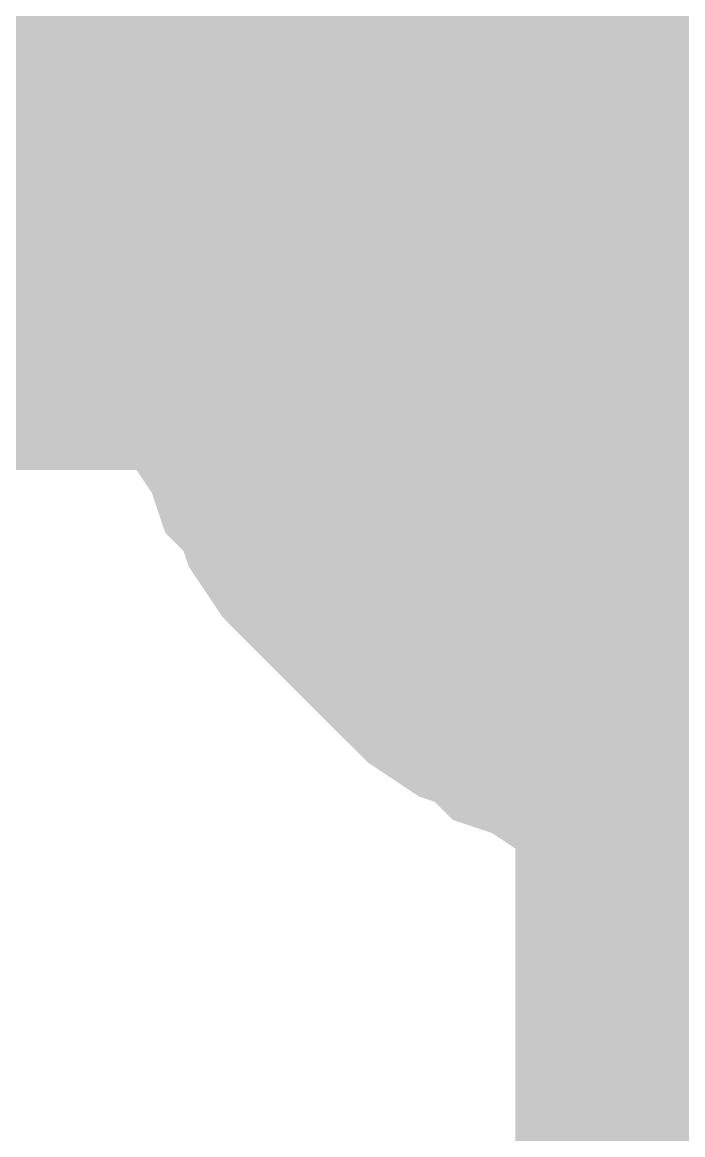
# Model space of a CAD drawing. Header units: inches. Extents: x 0 to 841, y 0 to 594.
# Drawn here: x 299.034 to 299.845, y 303.804 to 305.171 of the extents above; entities that cross this region are included whole.
import ezdxf

# ---------------------------------------------------------------- set-up
doc = ezdxf.new("R2010")
doc.units = ezdxf.units.IN
doc.layers.add('Sheet', color=255, linetype='Continuous')

msp = doc.modelspace()

# ---------------------------------------------------------------- linework, layer by layer
at = {"layer": 'Sheet'}
for points in [[(350.0049, 319.9982, 0.7493, 0.7493, 0), (340.0112, 319.9982, 0.7493, 0.7493, 0), (340.0112, 304.9955, 0.7493, 0.7493, 0), (300.0139, 304.9955, 0.7493, 0.7493, 0), (285.012, 304.9955, 0.7493, 0.7493, 0)], [(299.2503, 304.9955, 0.2997, 0.2997, 0), (299.2503, 305.0292, 0.2997, 0.2997, 0), (299.2503, 305.0741, 0.2997, 0.2997, 0), (299.2615, 305.1078, 0.2997, 0.2997, 0), (299.2615, 305.1527, 0.2997, 0.2997, 0), (299.2728, 305.1864, 0.2997, 0.2997, 0), (299.284, 305.2201, 0.2997, 0.2997, 0), (299.2952, 305.2537, 0.2997, 0.2997, 0), (299.3064, 305.2874, 0.2997, 0.2997, 0), (299.3289, 305.3211, 0.2997, 0.2997, 0)], [(299.2503, 304.9955, 0.2997, 0.2997, 0), (299.2503, 305.0292, 0.2997, 0.2997, 0), (299.2503, 305.0741, 0.2997, 0.2997, 0), (299.2615, 305.1078, 0.2997, 0.2997, 0), (299.2615, 305.1527, 0.2997, 0.2997, 0), (299.2728, 305.1864, 0.2997, 0.2997, 0), (299.284, 305.2201, 0.2997, 0.2997, 0), (299.2952, 305.2537, 0.2997, 0.2997, 0), (299.3064, 305.2874, 0.2997, 0.2997, 0), (299.3289, 305.3211, 0.2997, 0.2997, 0)], [(299.2503, 304.9955, 0.2997, 0.2997, 0), (299.2503, 305.0292, 0.2997, 0.2997, 0), (299.2503, 305.0741, 0.2997, 0.2997, 0), (299.2615, 305.1078, 0.2997, 0.2997, 0), (299.2615, 305.1527, 0.2997, 0.2997, 0), (299.2728, 305.1864, 0.2997, 0.2997, 0), (299.284, 305.2201, 0.2997, 0.2997, 0), (299.2952, 305.2537, 0.2997, 0.2997, 0), (299.3064, 305.2874, 0.2997, 0.2997, 0), (299.3289, 305.3211, 0.2997, 0.2997, 0)], [(299.5086, 304.9955, 0.2997, 0.2997, 0), (299.5086, 305.0179, 0.2997, 0.2997, 0), (299.5086, 305.0516, 0.2997, 0.2997, 0), (299.5198, 305.0741, 0.2997, 0.2997, 0), (299.5198, 305.0965, 0.2997, 0.2997, 0), (299.5198, 305.119, 0.2997, 0.2997, 0), (299.531, 305.1414, 0.2997, 0.2997, 0), (299.5422, 305.1751, 0.2997, 0.2997, 0), (299.5535, 305.1976, 0.2997, 0.2997, 0), (299.5535, 305.2201, 0.2997, 0.2997, 0), (299.5647, 305.2425, 0.2997, 0.2997, 0), (299.5759, 305.2537, 0.2997, 0.2997, 0), (299.5984, 305.2762, 0.2997, 0.2997, 0), (299.6096, 305.2987, 0.2997, 0.2997, 0), (299.6208, 305.3211, 0.2997, 0.2997, 0)], [(299.5086, 304.9955, 0.2997, 0.2997, 0), (299.5086, 305.0179, 0.2997, 0.2997, 0), (299.5086, 305.0516, 0.2997, 0.2997, 0), (299.5198, 305.0741, 0.2997, 0.2997, 0), (299.5198, 305.0965, 0.2997, 0.2997, 0), (299.5198, 305.119, 0.2997, 0.2997, 0), (299.531, 305.1414, 0.2997, 0.2997, 0), (299.5422, 305.1751, 0.2997, 0.2997, 0), (299.5535, 305.1976, 0.2997, 0.2997, 0), (299.5535, 305.2201, 0.2997, 0.2997, 0), (299.5647, 305.2425, 0.2997, 0.2997, 0), (299.5759, 305.2537, 0.2997, 0.2997, 0), (299.5984, 305.2762, 0.2997, 0.2997, 0), (299.6096, 305.2987, 0.2997, 0.2997, 0), (299.6208, 305.3211, 0.2997, 0.2997, 0)], [(300.0139, 299.9983, 0.7493, 0.7493, 0), (300.0139, 304.9955, 0.7493, 0.7493, 0)], [(299.2503, 304.9955, 0.0991, 0.0991, 0), (299.2503, 305.0292, 0.0991, 0.0991, 0), (299.2503, 305.0741, 0.0991, 0.0991, 0), (299.2615, 305.1078, 0.0991, 0.0991, 0), (299.2615, 305.1527, 0.0991, 0.0991, 0), (299.2728, 305.1864, 0.0991, 0.0991, 0), (299.284, 305.2201, 0.0991, 0.0991, 0), (299.2952, 305.2537, 0.0991, 0.0991, 0)], [(299.2503, 304.9955, 0.0991, 0.0991, 0), (299.2503, 305.0292, 0.0991, 0.0991, 0), (299.2503, 305.0741, 0.0991, 0.0991, 0), (299.2615, 305.1078, 0.0991, 0.0991, 0), (299.2615, 305.1527, 0.0991, 0.0991, 0), (299.2728, 305.1864, 0.0991, 0.0991, 0), (299.284, 305.2201, 0.0991, 0.0991, 0), (299.2952, 305.2537, 0.0991, 0.0991, 0)], [(299.2503, 304.9955, 0.0991, 0.0991, 0), (299.2503, 305.0292, 0.0991, 0.0991, 0), (299.2503, 305.0741, 0.0991, 0.0991, 0), (299.2615, 305.1078, 0.0991, 0.0991, 0), (299.2615, 305.1527, 0.0991, 0.0991, 0), (299.2728, 305.1864, 0.0991, 0.0991, 0), (299.284, 305.2201, 0.0991, 0.0991, 0), (299.2952, 305.2537, 0.0991, 0.0991, 0)], [(299.5086, 304.9955, 0.0991, 0.0991, 0), (299.5086, 305.0179, 0.0991, 0.0991, 0), (299.5086, 305.0516, 0.0991, 0.0991, 0), (299.5198, 305.0741, 0.0991, 0.0991, 0), (299.5198, 305.0965, 0.0991, 0.0991, 0), (299.5198, 305.119, 0.0991, 0.0991, 0), (299.531, 305.1414, 0.0991, 0.0991, 0), (299.5422, 305.1751, 0.0991, 0.0991, 0), (299.5535, 305.1976, 0.0991, 0.0991, 0), (299.5535, 305.2201, 0.0991, 0.0991, 0), (299.5647, 305.2425, 0.0991, 0.0991, 0)], [(299.5086, 304.9955, 0.0991, 0.0991, 0), (299.5086, 305.0179, 0.0991, 0.0991, 0), (299.5086, 305.0516, 0.0991, 0.0991, 0), (299.5198, 305.0741, 0.0991, 0.0991, 0), (299.5198, 305.0965, 0.0991, 0.0991, 0), (299.5198, 305.119, 0.0991, 0.0991, 0), (299.531, 305.1414, 0.0991, 0.0991, 0), (299.5422, 305.1751, 0.0991, 0.0991, 0), (299.5535, 305.1976, 0.0991, 0.0991, 0), (299.5535, 305.2201, 0.0991, 0.0991, 0), (299.5647, 305.2425, 0.0991, 0.0991, 0)], [(300.0139, 304.2319, 0.2997, 0.2997, 0), (299.9689, 304.2319, 0.2997, 0.2997, 0), (299.9353, 304.2319, 0.2997, 0.2997, 0), (299.9016, 304.2431, 0.2997, 0.2997, 0), (299.8567, 304.2431, 0.2997, 0.2997, 0), (299.823, 304.2543, 0.2997, 0.2997, 0), (299.7893, 304.2655, 0.2997, 0.2997, 0), (299.7444, 304.2768, 0.2997, 0.2997, 0), (299.7107, 304.288, 0.2997, 0.2997, 0), (299.677, 304.3105, 0.2997, 0.2997, 0), (299.6433, 304.3217, 0.2997, 0.2997, 0), (299.6208, 304.3441, 0.2997, 0.2997, 0), (299.5872, 304.3554, 0.2997, 0.2997, 0), (299.5535, 304.3778, 0.2997, 0.2997, 0), (299.531, 304.4003, 0.2997, 0.2997, 0), (299.4973, 304.434, 0.2997, 0.2997, 0), (299.4749, 304.4564, 0.2997, 0.2997, 0), (299.4524, 304.4789, 0.2997, 0.2997, 0), (299.4187, 304.5126, 0.2997, 0.2997, 0), (299.3963, 304.5351, 0.2997, 0.2997, 0), (299.3738, 304.5687, 0.2997, 0.2997, 0), (299.3626, 304.6024, 0.2997, 0.2997, 0), (299.3401, 304.6249, 0.2997, 0.2997, 0), (299.3289, 304.6586, 0.2997, 0.2997, 0), (299.3064, 304.6923, 0.2997, 0.2997, 0), (299.2952, 304.726, 0.2997, 0.2997, 0), (299.284, 304.7709, 0.2997, 0.2997, 0), (299.2728, 304.8046, 0.2997, 0.2997, 0), (299.2615, 304.8382, 0.2997, 0.2997, 0), (299.2615, 304.8832, 0.2997, 0.2997, 0), (299.2503, 304.9169, 0.2997, 0.2997, 0), (299.2503, 304.9505, 0.2997, 0.2997, 0), (299.2503, 304.9955, 0.2997, 0.2997, 0)], [(299.2503, 304.9955, 0.2997, 0.2997, 0), (299.2503, 304.9955, 0.2997, 0.2997, 0)], [(300.0139, 304.2319, 0.2997, 0.2997, 0), (299.9689, 304.2319, 0.2997, 0.2997, 0), (299.9353, 304.2319, 0.2997, 0.2997, 0), (299.9016, 304.2431, 0.2997, 0.2997, 0), (299.8567, 304.2431, 0.2997, 0.2997, 0), (299.823, 304.2543, 0.2997, 0.2997, 0), (299.7893, 304.2655, 0.2997, 0.2997, 0), (299.7444, 304.2768, 0.2997, 0.2997, 0), (299.7107, 304.288, 0.2997, 0.2997, 0), (299.677, 304.3105, 0.2997, 0.2997, 0), (299.6433, 304.3217, 0.2997, 0.2997, 0), (299.6208, 304.3441, 0.2997, 0.2997, 0), (299.5872, 304.3554, 0.2997, 0.2997, 0), (299.5535, 304.3778, 0.2997, 0.2997, 0), (299.531, 304.4003, 0.2997, 0.2997, 0), (299.4973, 304.434, 0.2997, 0.2997, 0), (299.4749, 304.4564, 0.2997, 0.2997, 0), (299.4524, 304.4789, 0.2997, 0.2997, 0), (299.4187, 304.5126, 0.2997, 0.2997, 0), (299.3963, 304.5351, 0.2997, 0.2997, 0), (299.3738, 304.5687, 0.2997, 0.2997, 0), (299.3626, 304.6024, 0.2997, 0.2997, 0), (299.3401, 304.6249, 0.2997, 0.2997, 0), (299.3289, 304.6586, 0.2997, 0.2997, 0), (299.3064, 304.6923, 0.2997, 0.2997, 0), (299.2952, 304.726, 0.2997, 0.2997, 0), (299.284, 304.7709, 0.2997, 0.2997, 0), (299.2728, 304.8046, 0.2997, 0.2997, 0), (299.2615, 304.8382, 0.2997, 0.2997, 0), (299.2615, 304.8832, 0.2997, 0.2997, 0), (299.2503, 304.9169, 0.2997, 0.2997, 0), (299.2503, 304.9505, 0.2997, 0.2997, 0), (299.2503, 304.9955, 0.2997, 0.2997, 0)], [(299.2503, 304.9955, 0.2997, 0.2997, 0), (299.2503, 304.9955, 0.2997, 0.2997, 0)], [(300.0139, 304.2319, 0.2997, 0.2997, 0), (299.9689, 304.2319, 0.2997, 0.2997, 0), (299.9353, 304.2319, 0.2997, 0.2997, 0), (299.9016, 304.2431, 0.2997, 0.2997, 0), (299.8567, 304.2431, 0.2997, 0.2997, 0), (299.823, 304.2543, 0.2997, 0.2997, 0), (299.7893, 304.2655, 0.2997, 0.2997, 0), (299.7444, 304.2768, 0.2997, 0.2997, 0), (299.7107, 304.288, 0.2997, 0.2997, 0), (299.677, 304.3105, 0.2997, 0.2997, 0), (299.6433, 304.3217, 0.2997, 0.2997, 0), (299.6208, 304.3441, 0.2997, 0.2997, 0), (299.5872, 304.3554, 0.2997, 0.2997, 0), (299.5535, 304.3778, 0.2997, 0.2997, 0), (299.531, 304.4003, 0.2997, 0.2997, 0), (299.4973, 304.434, 0.2997, 0.2997, 0), (299.4749, 304.4564, 0.2997, 0.2997, 0), (299.4524, 304.4789, 0.2997, 0.2997, 0), (299.4187, 304.5126, 0.2997, 0.2997, 0), (299.3963, 304.5351, 0.2997, 0.2997, 0), (299.3738, 304.5687, 0.2997, 0.2997, 0), (299.3626, 304.6024, 0.2997, 0.2997, 0), (299.3401, 304.6249, 0.2997, 0.2997, 0), (299.3289, 304.6586, 0.2997, 0.2997, 0), (299.3064, 304.6923, 0.2997, 0.2997, 0), (299.2952, 304.726, 0.2997, 0.2997, 0), (299.284, 304.7709, 0.2997, 0.2997, 0), (299.2728, 304.8046, 0.2997, 0.2997, 0), (299.2615, 304.8382, 0.2997, 0.2997, 0), (299.2615, 304.8832, 0.2997, 0.2997, 0), (299.2503, 304.9169, 0.2997, 0.2997, 0), (299.2503, 304.9505, 0.2997, 0.2997, 0), (299.2503, 304.9955, 0.2997, 0.2997, 0)], [(299.2503, 304.9955, 0.2997, 0.2997, 0), (299.2503, 304.9955, 0.2997, 0.2997, 0)], [(300.0139, 304.4901, 0.2997, 0.2997, 0), (299.9914, 304.4901, 0.2997, 0.2997, 0), (299.9577, 304.4901, 0.2997, 0.2997, 0), (299.9353, 304.5014, 0.2997, 0.2997, 0), (299.9128, 304.5014, 0.2997, 0.2997, 0), (299.8903, 304.5014, 0.2997, 0.2997, 0), (299.8679, 304.5126, 0.2997, 0.2997, 0), (299.8342, 304.5238, 0.2997, 0.2997, 0), (299.8117, 304.5351, 0.2997, 0.2997, 0), (299.7893, 304.5351, 0.2997, 0.2997, 0), (299.7668, 304.5463, 0.2997, 0.2997, 0), (299.7556, 304.5575, 0.2997, 0.2997, 0), (299.7331, 304.58, 0.2997, 0.2997, 0), (299.7107, 304.5912, 0.2997, 0.2997, 0), (299.6882, 304.6024, 0.2997, 0.2997, 0), (299.677, 304.6249, 0.2997, 0.2997, 0), (299.6545, 304.6361, 0.2997, 0.2997, 0), (299.6433, 304.6586, 0.2997, 0.2997, 0), (299.6208, 304.6698, 0.2997, 0.2997, 0), (299.6096, 304.6923, 0.2997, 0.2997, 0), (299.5984, 304.7147, 0.2997, 0.2997, 0), (299.5759, 304.7372, 0.2997, 0.2997, 0), (299.5647, 304.7484, 0.2997, 0.2997, 0), (299.5535, 304.7709, 0.2997, 0.2997, 0), (299.5535, 304.7933, 0.2997, 0.2997, 0), (299.5422, 304.8158, 0.2997, 0.2997, 0), (299.531, 304.8495, 0.2997, 0.2997, 0), (299.5198, 304.8719, 0.2997, 0.2997, 0), (299.5198, 304.8944, 0.2997, 0.2997, 0), (299.5198, 304.9169, 0.2997, 0.2997, 0), (299.5086, 304.9393, 0.2997, 0.2997, 0), (299.5086, 304.973, 0.2997, 0.2997, 0), (299.5086, 304.9955, 0.2997, 0.2997, 0)], [(299.5086, 304.9955, 0.2997, 0.2997, 0), (299.5086, 304.9955, 0.2997, 0.2997, 0)], [(300.0139, 304.4901, 0.2997, 0.2997, 0), (299.9914, 304.4901, 0.2997, 0.2997, 0), (299.9577, 304.4901, 0.2997, 0.2997, 0), (299.9353, 304.5014, 0.2997, 0.2997, 0), (299.9128, 304.5014, 0.2997, 0.2997, 0), (299.8903, 304.5014, 0.2997, 0.2997, 0), (299.8679, 304.5126, 0.2997, 0.2997, 0), (299.8342, 304.5238, 0.2997, 0.2997, 0), (299.8117, 304.5351, 0.2997, 0.2997, 0), (299.7893, 304.5351, 0.2997, 0.2997, 0), (299.7668, 304.5463, 0.2997, 0.2997, 0), (299.7556, 304.5575, 0.2997, 0.2997, 0), (299.7331, 304.58, 0.2997, 0.2997, 0), (299.7107, 304.5912, 0.2997, 0.2997, 0), (299.6882, 304.6024, 0.2997, 0.2997, 0), (299.677, 304.6249, 0.2997, 0.2997, 0), (299.6545, 304.6361, 0.2997, 0.2997, 0), (299.6433, 304.6586, 0.2997, 0.2997, 0), (299.6208, 304.6698, 0.2997, 0.2997, 0), (299.6096, 304.6923, 0.2997, 0.2997, 0), (299.5984, 304.7147, 0.2997, 0.2997, 0), (299.5759, 304.7372, 0.2997, 0.2997, 0), (299.5647, 304.7484, 0.2997, 0.2997, 0), (299.5535, 304.7709, 0.2997, 0.2997, 0), (299.5535, 304.7933, 0.2997, 0.2997, 0), (299.5422, 304.8158, 0.2997, 0.2997, 0), (299.531, 304.8495, 0.2997, 0.2997, 0), (299.5198, 304.8719, 0.2997, 0.2997, 0), (299.5198, 304.8944, 0.2997, 0.2997, 0), (299.5198, 304.9169, 0.2997, 0.2997, 0), (299.5086, 304.9393, 0.2997, 0.2997, 0), (299.5086, 304.973, 0.2997, 0.2997, 0), (299.5086, 304.9955, 0.2997, 0.2997, 0)], [(299.5086, 304.9955, 0.2997, 0.2997, 0), (299.5086, 304.9955, 0.2997, 0.2997, 0)], [(299.9016, 304.2431, 0.0991, 0.0991, 0), (299.8567, 304.2431, 0.0991, 0.0991, 0), (299.823, 304.2543, 0.0991, 0.0991, 0), (299.7893, 304.2655, 0.0991, 0.0991, 0), (299.7444, 304.2768, 0.0991, 0.0991, 0), (299.7107, 304.288, 0.0991, 0.0991, 0), (299.677, 304.3105, 0.0991, 0.0991, 0), (299.6433, 304.3217, 0.0991, 0.0991, 0), (299.6208, 304.3441, 0.0991, 0.0991, 0), (299.5872, 304.3554, 0.0991, 0.0991, 0), (299.5535, 304.3778, 0.0991, 0.0991, 0), (299.531, 304.4003, 0.0991, 0.0991, 0), (299.4973, 304.434, 0.0991, 0.0991, 0), (299.4749, 304.4564, 0.0991, 0.0991, 0), (299.4524, 304.4789, 0.0991, 0.0991, 0), (299.4187, 304.5126, 0.0991, 0.0991, 0), (299.3963, 304.5351, 0.0991, 0.0991, 0), (299.3738, 304.5687, 0.0991, 0.0991, 0), (299.3626, 304.6024, 0.0991, 0.0991, 0), (299.3401, 304.6249, 0.0991, 0.0991, 0), (299.3289, 304.6586, 0.0991, 0.0991, 0), (299.3064, 304.6923, 0.0991, 0.0991, 0), (299.2952, 304.726, 0.0991, 0.0991, 0), (299.284, 304.7709, 0.0991, 0.0991, 0), (299.2728, 304.8046, 0.0991, 0.0991, 0), (299.2615, 304.8382, 0.0991, 0.0991, 0), (299.2615, 304.8832, 0.0991, 0.0991, 0), (299.2503, 304.9169, 0.0991, 0.0991, 0), (299.2503, 304.9505, 0.0991, 0.0991, 0), (299.2503, 304.9955, 0.0991, 0.0991, 0)], [(299.2503, 304.9955, 0.0991, 0.0991, 0), (299.2503, 304.9955, 0.0991, 0.0991, 0)], [(299.9016, 304.2431, 0.0991, 0.0991, 0), (299.8567, 304.2431, 0.0991, 0.0991, 0), (299.823, 304.2543, 0.0991, 0.0991, 0), (299.7893, 304.2655, 0.0991, 0.0991, 0), (299.7444, 304.2768, 0.0991, 0.0991, 0), (299.7107, 304.288, 0.0991, 0.0991, 0), (299.677, 304.3105, 0.0991, 0.0991, 0), (299.6433, 304.3217, 0.0991, 0.0991, 0), (299.6208, 304.3441, 0.0991, 0.0991, 0), (299.5872, 304.3554, 0.0991, 0.0991, 0), (299.5535, 304.3778, 0.0991, 0.0991, 0), (299.531, 304.4003, 0.0991, 0.0991, 0), (299.4973, 304.434, 0.0991, 0.0991, 0), (299.4749, 304.4564, 0.0991, 0.0991, 0), (299.4524, 304.4789, 0.0991, 0.0991, 0), (299.4187, 304.5126, 0.0991, 0.0991, 0), (299.3963, 304.5351, 0.0991, 0.0991, 0), (299.3738, 304.5687, 0.0991, 0.0991, 0), (299.3626, 304.6024, 0.0991, 0.0991, 0), (299.3401, 304.6249, 0.0991, 0.0991, 0), (299.3289, 304.6586, 0.0991, 0.0991, 0), (299.3064, 304.6923, 0.0991, 0.0991, 0), (299.2952, 304.726, 0.0991, 0.0991, 0), (299.284, 304.7709, 0.0991, 0.0991, 0), (299.2728, 304.8046, 0.0991, 0.0991, 0), (299.2615, 304.8382, 0.0991, 0.0991, 0), (299.2615, 304.8832, 0.0991, 0.0991, 0), (299.2503, 304.9169, 0.0991, 0.0991, 0), (299.2503, 304.9505, 0.0991, 0.0991, 0), (299.2503, 304.9955, 0.0991, 0.0991, 0)], [(299.2503, 304.9955, 0.0991, 0.0991, 0), (299.2503, 304.9955, 0.0991, 0.0991, 0)], [(299.9016, 304.2431, 0.0991, 0.0991, 0), (299.8567, 304.2431, 0.0991, 0.0991, 0), (299.823, 304.2543, 0.0991, 0.0991, 0), (299.7893, 304.2655, 0.0991, 0.0991, 0), (299.7444, 304.2768, 0.0991, 0.0991, 0), (299.7107, 304.288, 0.0991, 0.0991, 0), (299.677, 304.3105, 0.0991, 0.0991, 0), (299.6433, 304.3217, 0.0991, 0.0991, 0), (299.6208, 304.3441, 0.0991, 0.0991, 0), (299.5872, 304.3554, 0.0991, 0.0991, 0), (299.5535, 304.3778, 0.0991, 0.0991, 0), (299.531, 304.4003, 0.0991, 0.0991, 0), (299.4973, 304.434, 0.0991, 0.0991, 0), (299.4749, 304.4564, 0.0991, 0.0991, 0), (299.4524, 304.4789, 0.0991, 0.0991, 0), (299.4187, 304.5126, 0.0991, 0.0991, 0), (299.3963, 304.5351, 0.0991, 0.0991, 0), (299.3738, 304.5687, 0.0991, 0.0991, 0), (299.3626, 304.6024, 0.0991, 0.0991, 0), (299.3401, 304.6249, 0.0991, 0.0991, 0), (299.3289, 304.6586, 0.0991, 0.0991, 0), (299.3064, 304.6923, 0.0991, 0.0991, 0), (299.2952, 304.726, 0.0991, 0.0991, 0), (299.284, 304.7709, 0.0991, 0.0991, 0), (299.2728, 304.8046, 0.0991, 0.0991, 0), (299.2615, 304.8382, 0.0991, 0.0991, 0), (299.2615, 304.8832, 0.0991, 0.0991, 0), (299.2503, 304.9169, 0.0991, 0.0991, 0), (299.2503, 304.9505, 0.0991, 0.0991, 0), (299.2503, 304.9955, 0.0991, 0.0991, 0)], [(299.2503, 304.9955, 0.0991, 0.0991, 0), (299.2503, 304.9955, 0.0991, 0.0991, 0)], [(299.9128, 304.5014, 0.0991, 0.0991, 0), (299.8903, 304.5014, 0.0991, 0.0991, 0), (299.8679, 304.5126, 0.0991, 0.0991, 0), (299.8342, 304.5238, 0.0991, 0.0991, 0), (299.8117, 304.5351, 0.0991, 0.0991, 0), (299.7893, 304.5351, 0.0991, 0.0991, 0), (299.7668, 304.5463, 0.0991, 0.0991, 0), (299.7556, 304.5575, 0.0991, 0.0991, 0), (299.7331, 304.58, 0.0991, 0.0991, 0), (299.7107, 304.5912, 0.0991, 0.0991, 0), (299.6882, 304.6024, 0.0991, 0.0991, 0), (299.677, 304.6249, 0.0991, 0.0991, 0), (299.6545, 304.6361, 0.0991, 0.0991, 0), (299.6433, 304.6586, 0.0991, 0.0991, 0), (299.6208, 304.6698, 0.0991, 0.0991, 0), (299.6096, 304.6923, 0.0991, 0.0991, 0), (299.5984, 304.7147, 0.0991, 0.0991, 0), (299.5759, 304.7372, 0.0991, 0.0991, 0), (299.5647, 304.7484, 0.0991, 0.0991, 0), (299.5535, 304.7709, 0.0991, 0.0991, 0), (299.5535, 304.7933, 0.0991, 0.0991, 0), (299.5422, 304.8158, 0.0991, 0.0991, 0), (299.531, 304.8495, 0.0991, 0.0991, 0), (299.5198, 304.8719, 0.0991, 0.0991, 0), (299.5198, 304.8944, 0.0991, 0.0991, 0), (299.5198, 304.9169, 0.0991, 0.0991, 0), (299.5086, 304.9393, 0.0991, 0.0991, 0), (299.5086, 304.973, 0.0991, 0.0991, 0), (299.5086, 304.9955, 0.0991, 0.0991, 0)], [(299.5086, 304.9955, 0.0991, 0.0991, 0), (299.5086, 304.9955, 0.0991, 0.0991, 0)], [(299.9128, 304.5014, 0.0991, 0.0991, 0), (299.8903, 304.5014, 0.0991, 0.0991, 0), (299.8679, 304.5126, 0.0991, 0.0991, 0), (299.8342, 304.5238, 0.0991, 0.0991, 0), (299.8117, 304.5351, 0.0991, 0.0991, 0), (299.7893, 304.5351, 0.0991, 0.0991, 0), (299.7668, 304.5463, 0.0991, 0.0991, 0), (299.7556, 304.5575, 0.0991, 0.0991, 0), (299.7331, 304.58, 0.0991, 0.0991, 0), (299.7107, 304.5912, 0.0991, 0.0991, 0), (299.6882, 304.6024, 0.0991, 0.0991, 0), (299.677, 304.6249, 0.0991, 0.0991, 0), (299.6545, 304.6361, 0.0991, 0.0991, 0), (299.6433, 304.6586, 0.0991, 0.0991, 0), (299.6208, 304.6698, 0.0991, 0.0991, 0), (299.6096, 304.6923, 0.0991, 0.0991, 0), (299.5984, 304.7147, 0.0991, 0.0991, 0), (299.5759, 304.7372, 0.0991, 0.0991, 0), (299.5647, 304.7484, 0.0991, 0.0991, 0), (299.5535, 304.7709, 0.0991, 0.0991, 0), (299.5535, 304.7933, 0.0991, 0.0991, 0), (299.5422, 304.8158, 0.0991, 0.0991, 0), (299.531, 304.8495, 0.0991, 0.0991, 0), (299.5198, 304.8719, 0.0991, 0.0991, 0), (299.5198, 304.8944, 0.0991, 0.0991, 0), (299.5198, 304.9169, 0.0991, 0.0991, 0), (299.5086, 304.9393, 0.0991, 0.0991, 0), (299.5086, 304.973, 0.0991, 0.0991, 0), (299.5086, 304.9955, 0.0991, 0.0991, 0)], [(299.5086, 304.9955, 0.0991, 0.0991, 0), (299.5086, 304.9955, 0.0991, 0.0991, 0)]]:
    msp.add_lwpolyline(points, format="xyseb", dxfattribs=at)
msp.add_lwpolyline([(299.746, 305, 0.508, 0.508, 1), (300.254, 305, 0.508, 0.508, 1)], format="xyseb", close=True, dxfattribs=at)

doc.saveas('drawing.dxf')
